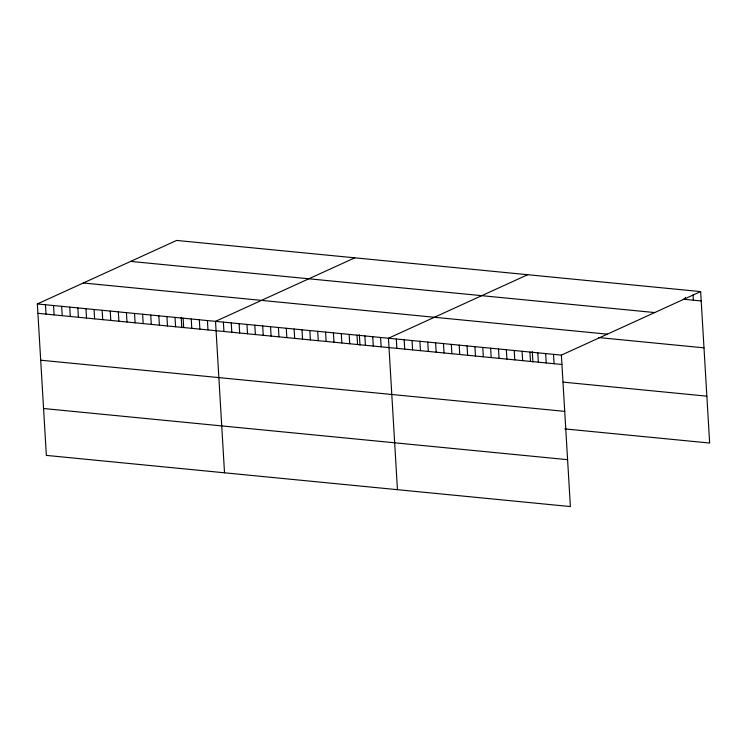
<?xml version="1.0" encoding="UTF-8"?>
<svg xmlns="http://www.w3.org/2000/svg" width="747" height="747" viewBox="0 0 747 747"><rect width="100%" height="100%" fill="white"/><g stroke="black" fill="none" stroke-linecap="round" stroke-linejoin="round"><path stroke-width="1.12" d="M700.649 291.601L561.38 355.114L570.381 506.569L46.351 455.399L37.35 303.954L176.619 240.431L700.649 291.601L709.65 443.046L564.797 428.899M354.788 257.827L215.519 321.35L224.52 472.795M527.718 274.709L388.449 338.232L397.451 489.687M683.244 299.202L701.209 300.957M130.66 261.394L654.689 312.554M83.309 282.992L607.339 334.152M598.44 337.541L703.991 347.85M37.35 303.954L561.38 355.114M37.91 313.32L561.94 364.48M563.126 382.128L706.867 396.162M40.693 360.203L564.723 411.373M43.559 408.516L567.589 459.676M693.039 294.99L693.347 300.191M685.363 297.343L685.485 299.426M553.518 354.349L554.078 363.714M545.665 353.583L546.216 362.949M537.803 352.817L538.354 362.183M532.294 351.669L532.91 362.024M529.94 352.052L530.491 361.408M522.078 351.277L522.639 360.642M514.216 350.511L514.776 359.877M506.354 349.745L506.914 359.111M498.501 348.98L499.052 358.345M490.639 348.214L491.19 357.57M482.777 347.439L483.337 356.805M474.915 346.673L475.475 356.039M467.052 345.908L467.613 355.273M459.2 345.142L459.75 354.508M451.337 344.376L451.888 353.733M443.475 343.601L444.026 352.967M435.613 342.836L436.173 352.201M427.751 342.07L428.311 351.435M419.889 341.304L420.449 350.67M412.036 340.539L412.587 349.895M404.174 339.773L404.725 349.129M396.312 338.998L396.872 348.363M380.587 337.467L381.147 346.832M372.734 336.701L373.285 346.066M364.872 335.935L365.423 345.291M359.363 334.787L359.979 345.133M357.01 335.16L357.561 344.526M349.148 334.395L349.708 343.76M341.286 333.629L341.846 342.994M333.423 332.863L333.984 342.229M325.571 332.098L326.122 341.454M317.708 331.323L318.259 340.688M309.846 330.557L310.407 339.922M301.984 329.791L302.544 339.157M294.122 329.025L294.682 338.391M286.269 328.26L286.82 337.616M278.407 327.485L278.958 336.85M270.545 326.719L271.105 336.085M262.683 325.953L263.243 335.319M254.82 325.188L255.381 334.553M246.958 324.422L247.518 333.778M239.105 323.656L239.656 333.013M231.243 322.881L231.794 332.247M223.381 322.116L223.941 331.481M207.423 320.556L207.974 329.922M199.328 319.772L199.879 329.128M191.223 318.978L191.783 328.344M183.127 318.185L183.678 327.55M181.194 317.391L181.81 327.737M175.031 317.4L175.582 326.756M166.926 316.607L167.487 325.972M158.831 315.813L159.382 325.178M150.735 315.019L151.286 324.385M142.63 314.235L143.191 323.6M134.535 313.441L135.095 322.807M126.439 312.648L126.99 322.013M118.334 311.863L118.894 321.229M110.239 311.069L110.799 320.435M102.143 310.276L102.694 319.641M94.038 309.491L94.598 318.848M85.942 308.698L86.503 318.063M77.847 307.904L78.398 317.27M69.742 307.12L70.302 316.476M61.646 306.326L62.206 315.692M53.551 305.532L54.101 314.898M45.446 304.748L46.006 314.104"/></g></svg>
